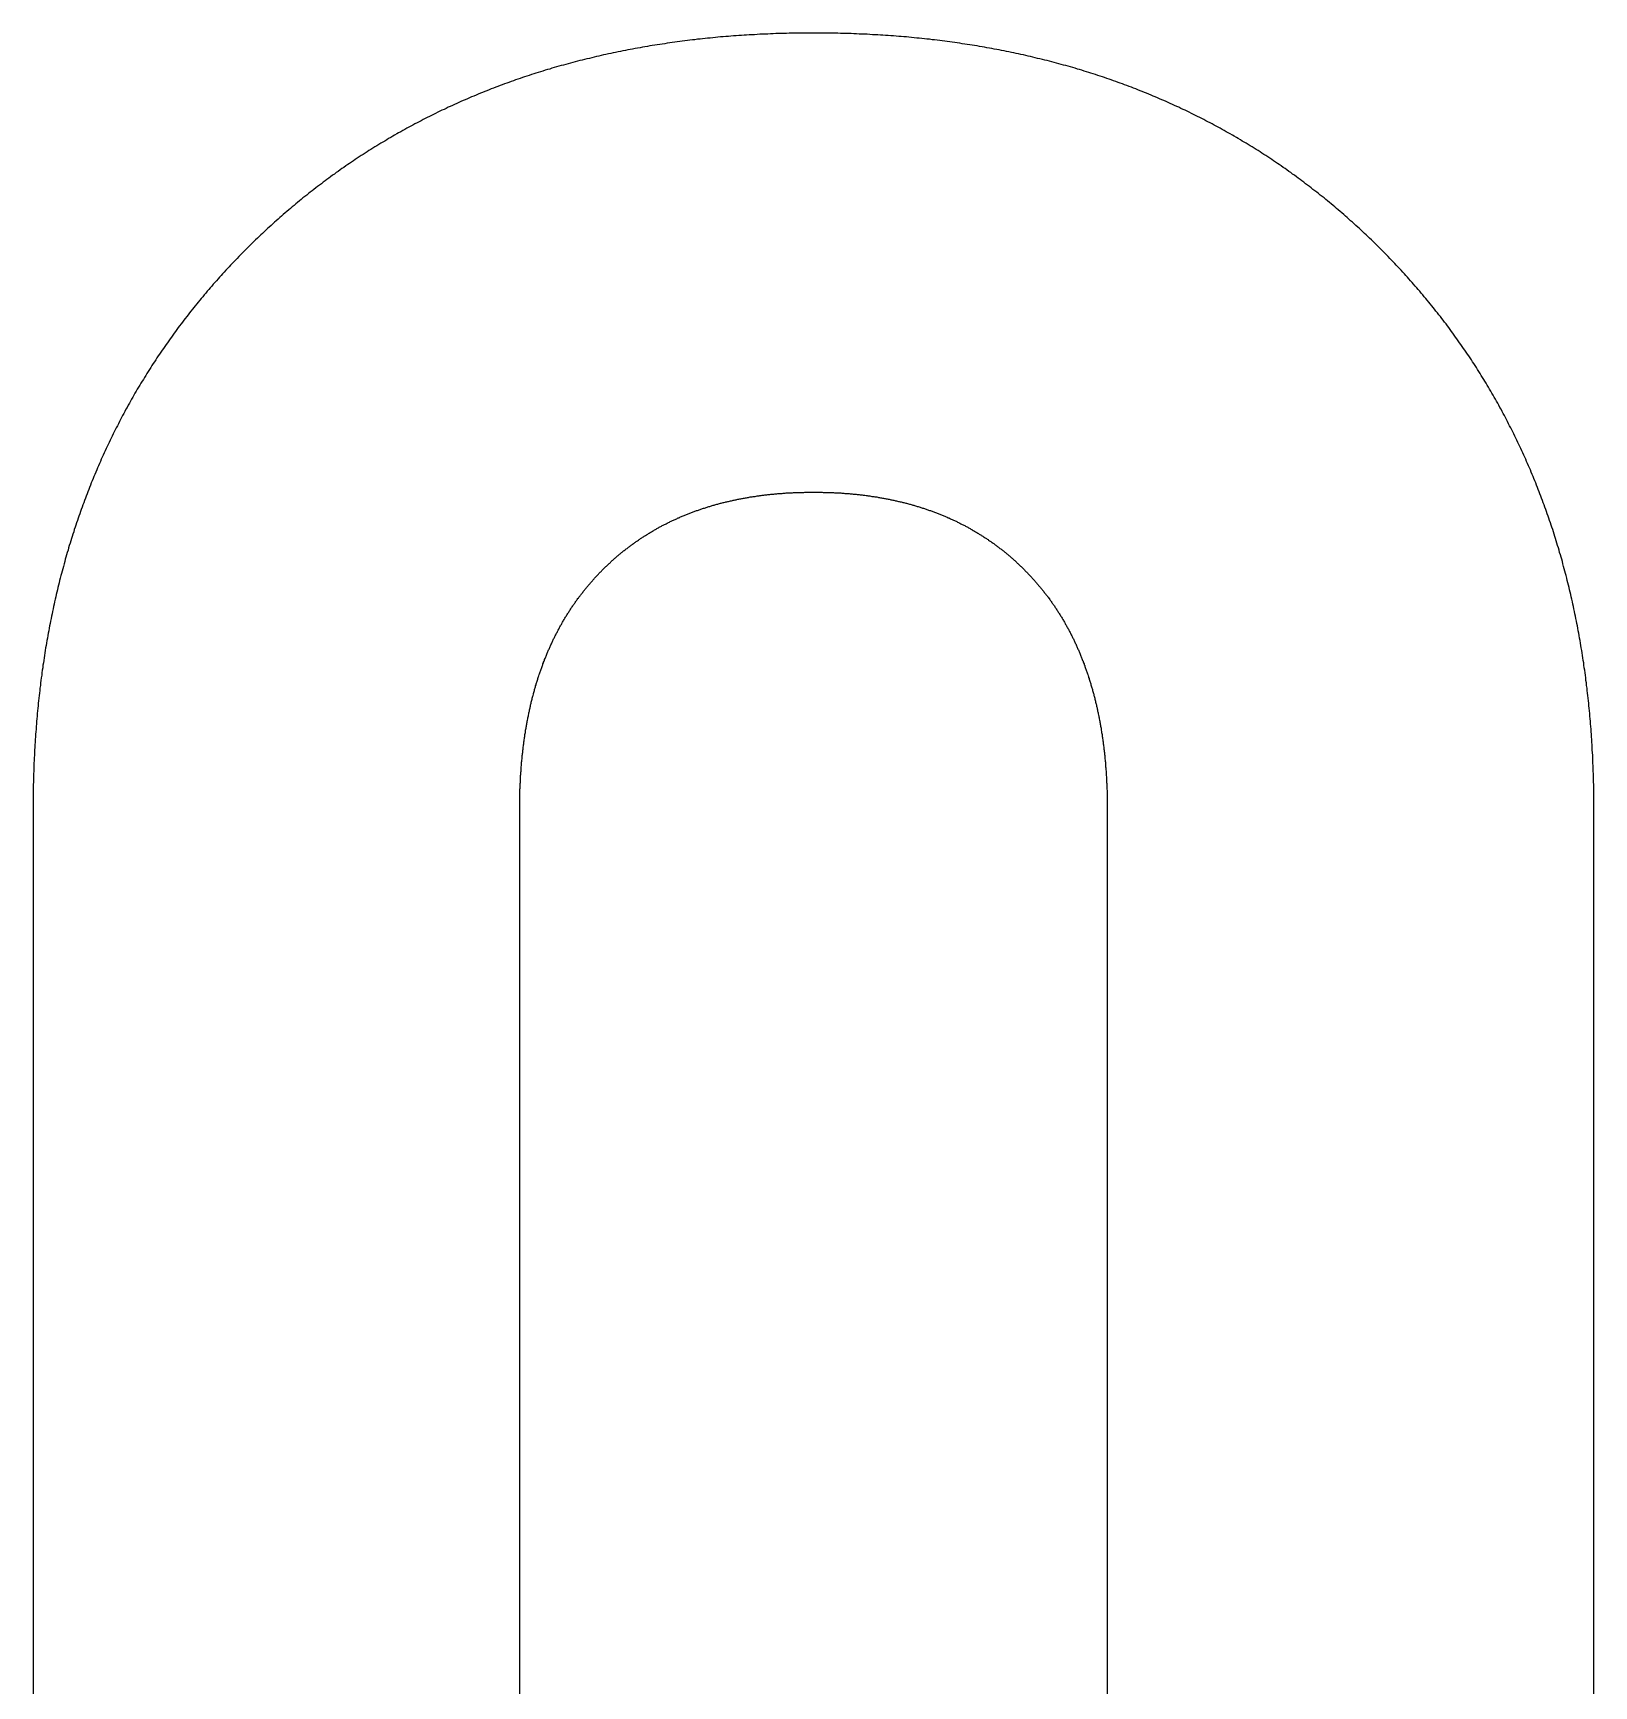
# Model space of a CAD drawing. Header units: millimetres. Extents: x -1211 to -100, y -1155 to 1320.
# Drawn here: x -246.14 to -234, y -605.46 to -592.61 of the extents above; entities that cross this region are included whole.
import ezdxf

# ---------------------------------------------------------------- set-up
doc = ezdxf.new("R2010")
doc.units = ezdxf.units.MM
doc.layers.get('0').update_dxf_attribs({"lineweight": 25, "true_color": 0xffffff})

msp = doc.modelspace()

# ---------------------------------------------------------------- linework, layer by layer
at = {"color": 5, "true_color": 0x0000ff, "flags": 128}
for points in [[(-233.995, -612.285), (-233.995, -598.642), (-233.995, -598.621), (-233.995, -598.6), (-233.995, -598.579), (-233.996, -598.558), (-233.996, -598.536), (-233.996, -598.515), (-233.996, -598.494), (-233.997, -598.473), (-233.997, -598.453), (-233.998, -598.432), (-233.998, -598.411), (-233.999, -598.39), (-233.999, -598.369), (-234, -598.348), (-234.001, -598.328), (-234.002, -598.307), (-234.003, -598.286), (-234.003, -598.266), (-234.004, -598.245), (-234.005, -598.224), (-234.006, -598.204), (-234.008, -598.183), (-234.009, -598.163), (-234.01, -598.142), (-234.011, -598.122), (-234.012, -598.102), (-234.014, -598.081), (-234.015, -598.061), (-234.017, -598.041), (-234.018, -598.02), (-234.02, -598), (-234.021, -597.98), (-234.023, -597.96), (-234.025, -597.94), (-234.027, -597.92), (-234.028, -597.9), (-234.03, -597.879), (-234.032, -597.859), (-234.034, -597.84), (-234.036, -597.82), (-234.038, -597.8), (-234.04, -597.78), (-234.043, -597.76), (-234.045, -597.74), (-234.047, -597.72), (-234.049, -597.701), (-234.052, -597.681), (-234.054, -597.661), (-234.057, -597.642), (-234.059, -597.622), (-234.062, -597.602), (-234.064, -597.583), (-234.067, -597.563), (-234.07, -597.544), (-234.073, -597.524), (-234.075, -597.505), (-234.078, -597.486), (-234.081, -597.466), (-234.084, -597.447), (-234.087, -597.428), (-234.09, -597.408), (-234.094, -597.389), (-234.097, -597.37), (-234.1, -597.351), (-234.103, -597.332), (-234.107, -597.313), (-234.11, -597.293), (-234.114, -597.274), (-234.117, -597.255), (-234.121, -597.236), (-234.124, -597.218), (-234.128, -597.199), (-234.132, -597.18), (-234.135, -597.161), (-234.139, -597.142), (-234.143, -597.123), (-234.147, -597.105), (-234.151, -597.086), (-234.155, -597.067), (-234.159, -597.049), (-234.163, -597.03), (-234.167, -597.011), (-234.172, -596.993), (-234.176, -596.974), (-234.18, -596.956), (-234.185, -596.937), (-234.189, -596.919), (-234.194, -596.9), (-234.198, -596.882), (-234.203, -596.864), (-234.207, -596.846), (-234.212, -596.827), (-234.217, -596.809), (-234.221, -596.791), (-234.226, -596.773), (-234.231, -596.755), (-234.236, -596.736), (-234.241, -596.718), (-234.246, -596.7), (-234.251, -596.682), (-234.256, -596.664), (-234.262, -596.646), (-234.267, -596.628), (-234.272, -596.611), (-234.278, -596.593), (-234.283, -596.575), (-234.288, -596.557), (-234.294, -596.539), (-234.299, -596.522), (-234.305, -596.504), (-234.311, -596.486), (-234.316, -596.469), (-234.322, -596.451), (-234.328, -596.434), (-234.334, -596.416), (-234.34, -596.399), (-234.346, -596.381), (-234.352, -596.364), (-234.358, -596.346), (-234.364, -596.329), (-234.37, -596.312), (-234.376, -596.294), (-234.383, -596.277), (-234.389, -596.26), (-234.395, -596.243), (-234.402, -596.225), (-234.408, -596.208), (-234.415, -596.191), (-234.421, -596.174), (-234.428, -596.157), (-234.435, -596.14), (-234.441, -596.123), (-234.448, -596.106), (-234.455, -596.089), (-234.462, -596.072), (-234.469, -596.055), (-234.476, -596.039), (-234.483, -596.022), (-234.49, -596.005), (-234.497, -595.988), (-234.504, -595.972), (-234.512, -595.955), (-234.519, -595.938), (-234.526, -595.922), (-234.534, -595.905), (-234.541, -595.889), (-234.549, -595.872), (-234.556, -595.856), (-234.564, -595.839), (-234.571, -595.823), (-234.579, -595.807), (-234.587, -595.79), (-234.595, -595.774), (-234.603, -595.758), (-234.611, -595.741), (-234.618, -595.725), (-234.627, -595.709), (-234.635, -595.693), (-234.643, -595.677), (-234.651, -595.661), (-234.659, -595.645), (-234.667, -595.629), (-234.676, -595.613), (-234.684, -595.597), (-234.692, -595.581), (-234.701, -595.565), (-234.709, -595.549), (-234.718, -595.533), (-234.727, -595.518), (-234.735, -595.502), (-234.744, -595.486), (-234.753, -595.47), (-234.762, -595.455), (-234.771, -595.439), (-234.78, -595.423), (-234.789, -595.408), (-234.798, -595.392), (-234.807, -595.377), (-234.816, -595.361), (-234.825, -595.346), (-234.834, -595.331), (-234.844, -595.315), (-234.853, -595.3), (-234.862, -595.285), (-234.872, -595.269), (-234.881, -595.254), (-234.891, -595.239), (-234.9, -595.224), (-234.91, -595.209), (-234.92, -595.193), (-234.93, -595.178), (-234.939, -595.163), (-234.949, -595.148), (-234.959, -595.133), (-234.969, -595.118), (-234.979, -595.103), (-234.989, -595.089), (-234.999, -595.074), (-235.009, -595.059), (-235.02, -595.044), (-235.03, -595.029), (-235.04, -595.015), (-235.051, -595), (-235.061, -594.985), (-235.072, -594.971), (-235.082, -594.956), (-235.093, -594.941), (-235.103, -594.927), (-235.114, -594.912), (-235.125, -594.898), (-235.135, -594.883), (-235.146, -594.869), (-235.157, -594.855), (-235.168, -594.84), (-235.179, -594.826), (-235.19, -594.812), (-235.201, -594.798), (-235.212, -594.783), (-235.224, -594.769), (-235.235, -594.755), (-235.246, -594.741), (-235.257, -594.727), (-235.269, -594.713), (-235.28, -594.699), (-235.292, -594.685), (-235.303, -594.671), (-235.315, -594.657), (-235.327, -594.643), (-235.338, -594.629), (-235.35, -594.615), (-235.362, -594.601), (-235.374, -594.588), (-235.386, -594.574), (-235.398, -594.56), (-235.41, -594.547), (-235.422, -594.533), (-235.434, -594.519), (-235.446, -594.506), (-235.458, -594.492), (-235.47, -594.479), (-235.483, -594.465), (-235.495, -594.452), (-235.508, -594.438), (-235.52, -594.425), (-235.533, -594.412), (-235.545, -594.398), (-235.558, -594.385), (-235.57, -594.372), (-235.583, -594.359), (-235.596, -594.345), (-235.609, -594.332), (-235.622, -594.319), (-235.635, -594.306), (-235.648, -594.293), (-235.661, -594.28), (-235.674, -594.267), (-235.687, -594.254), (-235.7, -594.241), (-235.713, -594.228), (-235.726, -594.216), (-235.74, -594.203), (-235.753, -594.19), (-235.766, -594.177), (-235.78, -594.165), (-235.793, -594.152), (-235.806, -594.14), (-235.82, -594.127), (-235.833, -594.115), (-235.847, -594.103), (-235.86, -594.09), (-235.874, -594.078), (-235.888, -594.066), (-235.901, -594.054), (-235.915, -594.042), (-235.929, -594.03), (-235.942, -594.018), (-235.956, -594.006), (-235.97, -593.994), (-235.984, -593.982), (-235.998, -593.97), (-236.011, -593.959), (-236.025, -593.947), (-236.039, -593.935), (-236.053, -593.924), (-236.067, -593.912), (-236.081, -593.901), (-236.095, -593.889), (-236.11, -593.878), (-236.124, -593.867), (-236.138, -593.855), (-236.152, -593.844), (-236.166, -593.833), (-236.181, -593.822), (-236.195, -593.811), (-236.209, -593.8), (-236.224, -593.789), (-236.238, -593.778), (-236.252, -593.767), (-236.267, -593.756), (-236.281, -593.745), (-236.296, -593.735), (-236.31, -593.724), (-236.325, -593.713), (-236.34, -593.703), (-236.354, -593.692), (-236.369, -593.682), (-236.384, -593.671), (-236.398, -593.661), (-236.413, -593.651), (-236.428, -593.64), (-236.443, -593.63), (-236.458, -593.62), (-236.473, -593.61), (-236.488, -593.6), (-236.502, -593.59), (-236.517, -593.58), (-236.532, -593.57), (-236.548, -593.56), (-236.563, -593.55), (-236.578, -593.541), (-236.593, -593.531), (-236.608, -593.521), (-236.623, -593.512), (-236.639, -593.502), (-236.654, -593.492), (-236.669, -593.483), (-236.684, -593.474), (-236.7, -593.464), (-236.715, -593.455), (-236.731, -593.446), (-236.746, -593.437), (-236.762, -593.427), (-236.777, -593.418), (-236.793, -593.409), (-236.808, -593.4), (-236.824, -593.391), (-236.84, -593.382), (-236.855, -593.374), (-236.871, -593.365), (-236.887, -593.356), (-236.903, -593.347), (-236.918, -593.339), (-236.934, -593.33), (-236.95, -593.322), (-236.966, -593.313), (-236.982, -593.305), (-236.998, -593.296), (-237.014, -593.288), (-237.03, -593.28), (-237.046, -593.271), (-237.062, -593.263), (-237.078, -593.255), (-237.094, -593.247), (-237.111, -593.239), (-237.127, -593.231), (-237.143, -593.223), (-237.159, -593.215), (-237.176, -593.207), (-237.192, -593.2), (-237.209, -593.192), (-237.225, -593.184), (-237.241, -593.177), (-237.258, -593.169), (-237.274, -593.161), (-237.291, -593.154), (-237.307, -593.147), (-237.324, -593.139), (-237.341, -593.132), (-237.357, -593.125), (-237.374, -593.117), (-237.391, -593.11), (-237.408, -593.103), (-237.424, -593.096), (-237.441, -593.089), (-237.458, -593.082), (-237.475, -593.075), (-237.492, -593.068), (-237.509, -593.061), (-237.526, -593.055), (-237.543, -593.048), (-237.56, -593.041), (-237.577, -593.035), (-237.594, -593.028), (-237.611, -593.022), (-237.628, -593.015), (-237.646, -593.009), (-237.663, -593.002), (-237.68, -592.996), (-237.697, -592.99), (-237.715, -592.984), (-237.732, -592.977), (-237.75, -592.971), (-237.767, -592.965), (-237.784, -592.959), (-237.802, -592.953), (-237.819, -592.947), (-237.837, -592.941), (-237.855, -592.936), (-237.872, -592.93), (-237.89, -592.924), (-237.908, -592.919), (-237.925, -592.913), (-237.943, -592.907), (-237.961, -592.902), (-237.979, -592.896), (-237.996, -592.891), (-238.014, -592.886), (-238.032, -592.88), (-238.05, -592.875), (-238.068, -592.87), (-238.086, -592.865), (-238.104, -592.86), (-238.122, -592.855), (-238.14, -592.85), (-238.158, -592.845), (-238.177, -592.84), (-238.195, -592.835), (-238.213, -592.83), (-238.231, -592.826), (-238.249, -592.821), (-238.268, -592.816), (-238.286, -592.812), (-238.305, -592.807), (-238.323, -592.803), (-238.341, -592.798), (-238.36, -592.794), (-238.378, -592.789), (-238.397, -592.785), (-238.415, -592.781), (-238.434, -592.777), (-238.453, -592.773), (-238.471, -592.769), (-238.49, -592.765), (-238.509, -592.761), (-238.527, -592.757), (-238.546, -592.753), (-238.565, -592.749), (-238.584, -592.745), (-238.603, -592.741), (-238.622, -592.738), (-238.641, -592.734), (-238.66, -592.731), (-238.679, -592.727), (-238.698, -592.724), (-238.717, -592.72), (-238.736, -592.717), (-238.755, -592.713), (-238.774, -592.71), (-238.793, -592.707), (-238.813, -592.704), (-238.832, -592.701), (-238.851, -592.698), (-238.87, -592.695), (-238.89, -592.692), (-238.909, -592.689), (-238.929, -592.686), (-238.948, -592.683), (-238.968, -592.68), (-238.987, -592.678), (-239.007, -592.675), (-239.026, -592.672), (-239.046, -592.67), (-239.065, -592.667), (-239.085, -592.665), (-239.105, -592.662), (-239.125, -592.66), (-239.144, -592.658), (-239.164, -592.655), (-239.184, -592.653), (-239.204, -592.651), (-239.224, -592.649), (-239.244, -592.647), (-239.264, -592.645), (-239.284, -592.643), (-239.304, -592.641), (-239.324, -592.639), (-239.344, -592.637), (-239.364, -592.636), (-239.384, -592.634), (-239.404, -592.632), (-239.424, -592.631), (-239.445, -592.629), (-239.465, -592.628), (-239.485, -592.626), (-239.506, -592.625), (-239.526, -592.623), (-239.546, -592.622), (-239.567, -592.621), (-239.587, -592.62), (-239.608, -592.619), (-239.628, -592.618), (-239.649, -592.616), (-239.669, -592.616), (-239.69, -592.615), (-239.711, -592.614), (-239.731, -592.613), (-239.752, -592.612), (-239.773, -592.611), (-239.794, -592.611), (-239.814, -592.61), (-239.835, -592.609), (-239.856, -592.609), (-239.877, -592.608), (-239.898, -592.608), (-239.919, -592.608), (-239.94, -592.607), (-239.961, -592.607), (-239.982, -592.607), (-240.003, -592.607), (-240.024, -592.606), (-240.045, -592.606), (-240.067, -592.606), (-240.088, -592.606), (-240.109, -592.606), (-240.13, -592.607), (-240.151, -592.607), (-240.172, -592.607), (-240.193, -592.607), (-240.214, -592.608), (-240.235, -592.608), (-240.256, -592.608), (-240.277, -592.609), (-240.298, -592.609), (-240.319, -592.61), (-240.34, -592.611), (-240.36, -592.611), (-240.381, -592.612), (-240.402, -592.613), (-240.423, -592.614), (-240.443, -592.615), (-240.464, -592.616), (-240.484, -592.616), (-240.505, -592.618), (-240.525, -592.619), (-240.546, -592.62), (-240.566, -592.621), (-240.587, -592.622), (-240.607, -592.623), (-240.628, -592.625), (-240.648, -592.626), (-240.668, -592.628), (-240.689, -592.629), (-240.709, -592.631), (-240.729, -592.632), (-240.749, -592.634), (-240.769, -592.636), (-240.789, -592.637), (-240.81, -592.639), (-240.83, -592.641), (-240.85, -592.643), (-240.87, -592.645), (-240.89, -592.647), (-240.909, -592.649), (-240.929, -592.651), (-240.949, -592.653), (-240.969, -592.655), (-240.989, -592.658), (-241.009, -592.66), (-241.028, -592.662), (-241.048, -592.665), (-241.068, -592.667), (-241.087, -592.67), (-241.107, -592.672), (-241.127, -592.675), (-241.146, -592.678), (-241.166, -592.68), (-241.185, -592.683), (-241.205, -592.686), (-241.224, -592.689), (-241.243, -592.692), (-241.263, -592.695), (-241.282, -592.698), (-241.301, -592.701), (-241.321, -592.704), (-241.34, -592.707), (-241.359, -592.71), (-241.378, -592.713), (-241.397, -592.717), (-241.416, -592.72), (-241.435, -592.724), (-241.455, -592.727), (-241.474, -592.731), (-241.493, -592.734), (-241.511, -592.738), (-241.53, -592.741), (-241.549, -592.745), (-241.568, -592.749), (-241.587, -592.753), (-241.606, -592.757), (-241.624, -592.761), (-241.643, -592.765), (-241.662, -592.769), (-241.681, -592.773), (-241.699, -592.777), (-241.718, -592.781), (-241.736, -592.785), (-241.755, -592.789), (-241.773, -592.794), (-241.792, -592.798), (-241.81, -592.803), (-241.829, -592.807), (-241.847, -592.812), (-241.865, -592.816), (-241.884, -592.821), (-241.902, -592.826), (-241.92, -592.83), (-241.938, -592.835), (-241.957, -592.84), (-241.975, -592.845), (-241.993, -592.85), (-242.011, -592.855), (-242.029, -592.86), (-242.047, -592.865), (-242.065, -592.87), (-242.083, -592.875), (-242.101, -592.88), (-242.119, -592.886), (-242.137, -592.891), (-242.155, -592.896), (-242.172, -592.902), (-242.19, -592.907), (-242.208, -592.913), (-242.226, -592.919), (-242.243, -592.924), (-242.261, -592.93), (-242.279, -592.936), (-242.296, -592.941), (-242.314, -592.947), (-242.331, -592.953), (-242.349, -592.959), (-242.366, -592.965), (-242.384, -592.971), (-242.401, -592.977), (-242.418, -592.984), (-242.436, -592.99), (-242.453, -592.996), (-242.47, -593.002), (-242.488, -593.009), (-242.505, -593.015), (-242.522, -593.022), (-242.539, -593.028), (-242.556, -593.035), (-242.573, -593.041), (-242.59, -593.048), (-242.607, -593.055), (-242.624, -593.061), (-242.641, -593.068), (-242.658, -593.075), (-242.675, -593.082), (-242.692, -593.089), (-242.709, -593.096), (-242.726, -593.103), (-242.742, -593.11), (-242.759, -593.117), (-242.776, -593.125), (-242.792, -593.132), (-242.809, -593.139), (-242.826, -593.147), (-242.842, -593.154), (-242.859, -593.161), (-242.875, -593.169), (-242.892, -593.177), (-242.908, -593.184), (-242.925, -593.192), (-242.941, -593.2), (-242.957, -593.207), (-242.974, -593.215), (-242.99, -593.223), (-243.006, -593.231), (-243.023, -593.239), (-243.039, -593.247), (-243.055, -593.255), (-243.071, -593.263), (-243.087, -593.271), (-243.103, -593.28), (-243.119, -593.288), (-243.135, -593.296), (-243.151, -593.305), (-243.167, -593.313), (-243.183, -593.322), (-243.199, -593.33), (-243.215, -593.339), (-243.231, -593.347), (-243.246, -593.356), (-243.262, -593.365), (-243.278, -593.374), (-243.294, -593.382), (-243.309, -593.391), (-243.325, -593.4), (-243.34, -593.409), (-243.356, -593.418), (-243.372, -593.427), (-243.387, -593.437), (-243.402, -593.446), (-243.418, -593.455), (-243.433, -593.464), (-243.449, -593.474), (-243.464, -593.483), (-243.479, -593.492), (-243.495, -593.502), (-243.51, -593.512), (-243.525, -593.521), (-243.54, -593.531), (-243.555, -593.541), (-243.571, -593.55), (-243.586, -593.56), (-243.601, -593.57), (-243.616, -593.58), (-243.631, -593.59), (-243.646, -593.6), (-243.661, -593.61), (-243.676, -593.62), (-243.69, -593.63), (-243.705, -593.64), (-243.72, -593.651), (-243.735, -593.661), (-243.75, -593.671), (-243.764, -593.682), (-243.779, -593.692), (-243.794, -593.703), (-243.808, -593.713), (-243.823, -593.724), (-243.837, -593.735), (-243.852, -593.745), (-243.866, -593.756), (-243.881, -593.767), (-243.895, -593.778), (-243.91, -593.789), (-243.924, -593.8), (-243.938, -593.811), (-243.953, -593.822), (-243.967, -593.833), (-243.981, -593.844), (-243.995, -593.855), (-244.009, -593.867), (-244.024, -593.878), (-244.038, -593.889), (-244.052, -593.901), (-244.066, -593.912), (-244.08, -593.924), (-244.094, -593.935), (-244.108, -593.947), (-244.122, -593.959), (-244.136, -593.97), (-244.149, -593.982), (-244.163, -593.994), (-244.177, -594.006), (-244.191, -594.018), (-244.205, -594.03), (-244.218, -594.042), (-244.232, -594.054), (-244.246, -594.066), (-244.259, -594.078), (-244.273, -594.09), (-244.286, -594.103), (-244.3, -594.115), (-244.313, -594.127), (-244.327, -594.14), (-244.34, -594.152), (-244.354, -594.165), (-244.367, -594.177), (-244.38, -594.19), (-244.393, -594.203), (-244.407, -594.216), (-244.42, -594.228), (-244.433, -594.241), (-244.446, -594.254), (-244.459, -594.267), (-244.473, -594.28), (-244.486, -594.293), (-244.499, -594.306), (-244.511, -594.319), (-244.524, -594.332), (-244.537, -594.345), (-244.55, -594.359), (-244.563, -594.372), (-244.575, -594.385), (-244.588, -594.398), (-244.601, -594.412), (-244.613, -594.425), (-244.626, -594.438), (-244.638, -594.452), (-244.65, -594.465), (-244.663, -594.479), (-244.675, -594.492), (-244.687, -594.506), (-244.699, -594.519), (-244.711, -594.533), (-244.724, -594.547), (-244.736, -594.56), (-244.748, -594.574), (-244.759, -594.588), (-244.771, -594.601), (-244.783, -594.615), (-244.795, -594.629), (-244.807, -594.643), (-244.818, -594.657), (-244.83, -594.671), (-244.841, -594.685), (-244.853, -594.699), (-244.864, -594.713), (-244.876, -594.727), (-244.887, -594.741), (-244.898, -594.755), (-244.91, -594.769), (-244.921, -594.783), (-244.932, -594.798), (-244.943, -594.812), (-244.954, -594.826), (-244.965, -594.84), (-244.976, -594.855), (-244.987, -594.869), (-244.998, -594.883), (-245.008, -594.898), (-245.019, -594.912), (-245.03, -594.927), (-245.041, -594.941), (-245.051, -594.956), (-245.062, -594.971), (-245.072, -594.985), (-245.083, -595), (-245.093, -595.015), (-245.103, -595.029), (-245.114, -595.044), (-245.124, -595.059), (-245.134, -595.074), (-245.144, -595.089), (-245.154, -595.103), (-245.164, -595.118), (-245.174, -595.133), (-245.184, -595.148), (-245.194, -595.163), (-245.204, -595.178), (-245.213, -595.193), (-245.223, -595.209), (-245.233, -595.224), (-245.242, -595.239), (-245.252, -595.254), (-245.261, -595.269), (-245.271, -595.285), (-245.28, -595.3), (-245.29, -595.315), (-245.299, -595.331), (-245.308, -595.346), (-245.317, -595.361), (-245.327, -595.377), (-245.336, -595.392), (-245.345, -595.408), (-245.354, -595.423), (-245.363, -595.439), (-245.371, -595.455), (-245.38, -595.47), (-245.389, -595.486), (-245.398, -595.502), (-245.406, -595.518), (-245.415, -595.533), (-245.424, -595.549), (-245.432, -595.565), (-245.441, -595.581), (-245.449, -595.597), (-245.458, -595.613), (-245.466, -595.629), (-245.474, -595.645), (-245.482, -595.661), (-245.491, -595.677), (-245.499, -595.693), (-245.507, -595.709), (-245.515, -595.725), (-245.523, -595.741), (-245.531, -595.758), (-245.538, -595.774), (-245.546, -595.79), (-245.554, -595.807), (-245.562, -595.823), (-245.569, -595.839), (-245.577, -595.856), (-245.585, -595.872), (-245.592, -595.889), (-245.6, -595.905), (-245.607, -595.922), (-245.614, -595.938), (-245.622, -595.955), (-245.629, -595.972), (-245.636, -595.988), (-245.643, -596.005), (-245.65, -596.022), (-245.657, -596.039), (-245.664, -596.055), (-245.671, -596.072), (-245.678, -596.089), (-245.685, -596.106), (-245.692, -596.123), (-245.698, -596.14), (-245.705, -596.157), (-245.712, -596.174), (-245.718, -596.191), (-245.725, -596.208), (-245.731, -596.225), (-245.738, -596.243), (-245.744, -596.26), (-245.751, -596.277), (-245.757, -596.294), (-245.763, -596.312), (-245.769, -596.329), (-245.775, -596.346), (-245.781, -596.364), (-245.787, -596.381), (-245.793, -596.399), (-245.799, -596.416), (-245.805, -596.434), (-245.811, -596.451), (-245.817, -596.469), (-245.822, -596.486), (-245.828, -596.504), (-245.834, -596.522), (-245.839, -596.539), (-245.845, -596.557), (-245.85, -596.575), (-245.856, -596.593), (-245.861, -596.611), (-245.866, -596.628), (-245.872, -596.646), (-245.877, -596.664), (-245.882, -596.682), (-245.887, -596.7), (-245.892, -596.718), (-245.897, -596.736), (-245.902, -596.755), (-245.907, -596.773), (-245.912, -596.791), (-245.916, -596.809), (-245.921, -596.827), (-245.926, -596.846), (-245.931, -596.864), (-245.935, -596.882), (-245.94, -596.9), (-245.944, -596.919), (-245.949, -596.937), (-245.953, -596.956), (-245.957, -596.974), (-245.962, -596.993), (-245.966, -597.011), (-245.97, -597.03), (-245.974, -597.049), (-245.978, -597.067), (-245.982, -597.086), (-245.986, -597.105), (-245.99, -597.123), (-245.994, -597.142), (-245.998, -597.161), (-246.002, -597.18), (-246.005, -597.199), (-246.009, -597.218), (-246.013, -597.236), (-246.016, -597.255), (-246.02, -597.274), (-246.023, -597.293), (-246.026, -597.313), (-246.03, -597.332), (-246.033, -597.351), (-246.036, -597.37), (-246.04, -597.389), (-246.043, -597.408), (-246.046, -597.428), (-246.049, -597.447), (-246.052, -597.466), (-246.055, -597.486), (-246.058, -597.505), (-246.061, -597.524), (-246.063, -597.544), (-246.066, -597.563), (-246.069, -597.583), (-246.071, -597.602), (-246.074, -597.622), (-246.077, -597.642), (-246.079, -597.661), (-246.081, -597.681), (-246.084, -597.701), (-246.086, -597.72), (-246.088, -597.74), (-246.091, -597.76), (-246.093, -597.78), (-246.095, -597.8), (-246.097, -597.82), (-246.099, -597.84), (-246.101, -597.859), (-246.103, -597.879), (-246.105, -597.9), (-246.107, -597.92), (-246.108, -597.94), (-246.11, -597.96), (-246.112, -597.98), (-246.113, -598), (-246.115, -598.02), (-246.116, -598.041), (-246.118, -598.061), (-246.119, -598.081), (-246.121, -598.102), (-246.122, -598.122), (-246.123, -598.142), (-246.124, -598.163), (-246.126, -598.183), (-246.127, -598.204), (-246.128, -598.224), (-246.129, -598.245), (-246.13, -598.266), (-246.131, -598.286), (-246.131, -598.307), (-246.132, -598.328), (-246.133, -598.348), (-246.134, -598.369), (-246.134, -598.39), (-246.135, -598.411), (-246.135, -598.432), (-246.136, -598.453), (-246.136, -598.473), (-246.137, -598.494), (-246.137, -598.515), (-246.137, -598.536), (-246.138, -598.558), (-246.138, -598.579), (-246.138, -598.6), (-246.138, -598.621), (-246.138, -598.642), (-246.138, -612.285)], [(-242.352, -612.285), (-242.352, -598.642), (-242.352, -598.633), (-242.352, -598.624), (-242.352, -598.615), (-242.352, -598.605), (-242.352, -598.596), (-242.352, -598.587), (-242.352, -598.578), (-242.352, -598.569), (-242.352, -598.56), (-242.351, -598.551), (-242.351, -598.542), (-242.351, -598.533), (-242.351, -598.524), (-242.35, -598.515), (-242.35, -598.506), (-242.35, -598.497), (-242.35, -598.488), (-242.349, -598.479), (-242.349, -598.47), (-242.349, -598.461), (-242.348, -598.452), (-242.348, -598.443), (-242.347, -598.435), (-242.347, -598.426), (-242.347, -598.417), (-242.346, -598.408), (-242.346, -598.399), (-242.345, -598.391), (-242.345, -598.382), (-242.344, -598.373), (-242.343, -598.364), (-242.343, -598.356), (-242.342, -598.347), (-242.342, -598.338), (-242.341, -598.33), (-242.34, -598.321), (-242.34, -598.313), (-242.339, -598.304), (-242.338, -598.295), (-242.337, -598.287), (-242.337, -598.278), (-242.336, -598.27), (-242.335, -598.261), (-242.334, -598.253), (-242.334, -598.244), (-242.333, -598.236), (-242.332, -598.227), (-242.331, -598.219), (-242.33, -598.211), (-242.329, -598.202), (-242.328, -598.194), (-242.327, -598.185), (-242.326, -598.177), (-242.325, -598.169), (-242.324, -598.16), (-242.323, -598.152), (-242.322, -598.144), (-242.321, -598.136), (-242.32, -598.127), (-242.319, -598.119), (-242.318, -598.111), (-242.317, -598.103), (-242.316, -598.094), (-242.314, -598.086), (-242.313, -598.078), (-242.312, -598.07), (-242.311, -598.062), (-242.309, -598.054), (-242.308, -598.046), (-242.307, -598.038), (-242.306, -598.03), (-242.304, -598.022), (-242.303, -598.013), (-242.302, -598.005), (-242.3, -597.997), (-242.299, -597.99), (-242.297, -597.982), (-242.296, -597.974), (-242.294, -597.966), (-242.293, -597.958), (-242.292, -597.95), (-242.29, -597.942), (-242.288, -597.934), (-242.287, -597.926), (-242.285, -597.918), (-242.284, -597.911), (-242.282, -597.903), (-242.281, -597.895), (-242.279, -597.887), (-242.277, -597.88), (-242.276, -597.872), (-242.274, -597.864), (-242.272, -597.856), (-242.27, -597.849), (-242.269, -597.841), (-242.267, -597.833), (-242.265, -597.826), (-242.263, -597.818), (-242.262, -597.811), (-242.26, -597.803), (-242.258, -597.795), (-242.256, -597.788), (-242.254, -597.78), (-242.252, -597.773), (-242.25, -597.765), (-242.248, -597.758), (-242.246, -597.75), (-242.244, -597.743), (-242.242, -597.736), (-242.24, -597.728), (-242.238, -597.721), (-242.236, -597.713), (-242.234, -597.706), (-242.232, -597.699), (-242.23, -597.691), (-242.228, -597.684), (-242.225, -597.677), (-242.223, -597.669), (-242.221, -597.662), (-242.219, -597.655), (-242.217, -597.648), (-242.214, -597.64), (-242.212, -597.633), (-242.21, -597.626), (-242.208, -597.619), (-242.205, -597.612), (-242.203, -597.605), (-242.201, -597.597), (-242.198, -597.59), (-242.196, -597.583), (-242.193, -597.576), (-242.191, -597.569), (-242.188, -597.562), (-242.186, -597.555), (-242.183, -597.548), (-242.181, -597.541), (-242.178, -597.534), (-242.176, -597.527), (-242.173, -597.52), (-242.171, -597.513), (-242.168, -597.506), (-242.166, -597.499), (-242.163, -597.493), (-242.16, -597.486), (-242.158, -597.479), (-242.155, -597.472), (-242.152, -597.465), (-242.149, -597.458), (-242.147, -597.452), (-242.144, -597.445), (-242.141, -597.438), (-242.138, -597.431), (-242.135, -597.425), (-242.133, -597.418), (-242.13, -597.411), (-242.127, -597.405), (-242.124, -597.398), (-242.121, -597.391), (-242.118, -597.385), (-242.115, -597.378), (-242.112, -597.372), (-242.109, -597.365), (-242.106, -597.358), (-242.103, -597.352), (-242.1, -597.345), (-242.097, -597.339), (-242.094, -597.332), (-242.091, -597.326), (-242.088, -597.319), (-242.085, -597.313), (-242.081, -597.307), (-242.078, -597.3), (-242.075, -597.294), (-242.072, -597.287), (-242.069, -597.281), (-242.065, -597.275), (-242.062, -597.268), (-242.059, -597.262), (-242.055, -597.256), (-242.052, -597.25), (-242.049, -597.243), (-242.045, -597.237), (-242.042, -597.231), (-242.039, -597.225), (-242.035, -597.218), (-242.032, -597.212), (-242.028, -597.206), (-242.025, -597.2), (-242.021, -597.194), (-242.018, -597.188), (-242.014, -597.182), (-242.011, -597.176), (-242.007, -597.169), (-242.004, -597.163), (-242, -597.157), (-241.996, -597.151), (-241.993, -597.145), (-241.989, -597.139), (-241.985, -597.133), (-241.982, -597.128), (-241.978, -597.122), (-241.974, -597.116), (-241.971, -597.11), (-241.967, -597.104), (-241.963, -597.098), (-241.959, -597.092), (-241.955, -597.086), (-241.952, -597.081), (-241.948, -597.075), (-241.944, -597.069), (-241.94, -597.063), (-241.936, -597.057), (-241.932, -597.052), (-241.928, -597.046), (-241.924, -597.04), (-241.92, -597.035), (-241.916, -597.029), (-241.912, -597.023), (-241.908, -597.018), (-241.904, -597.012), (-241.9, -597.006), (-241.896, -597.001), (-241.892, -596.995), (-241.887, -596.99), (-241.883, -596.984), (-241.879, -596.979), (-241.875, -596.973), (-241.871, -596.968), (-241.866, -596.962), (-241.862, -596.957), (-241.858, -596.951), (-241.854, -596.946), (-241.849, -596.94), (-241.845, -596.935), (-241.841, -596.93), (-241.836, -596.924), (-241.832, -596.919), (-241.828, -596.914), (-241.823, -596.908), (-241.819, -596.903), (-241.814, -596.898), (-241.81, -596.893), (-241.805, -596.887), (-241.801, -596.882), (-241.796, -596.877), (-241.792, -596.872), (-241.787, -596.867), (-241.783, -596.861), (-241.778, -596.856), (-241.773, -596.851), (-241.769, -596.846), (-241.764, -596.841), (-241.759, -596.836), (-241.755, -596.831), (-241.75, -596.826), (-241.745, -596.821), (-241.74, -596.816), (-241.736, -596.811), (-241.731, -596.806), (-241.726, -596.801), (-241.721, -596.796), (-241.716, -596.791), (-241.712, -596.786), (-241.707, -596.781), (-241.702, -596.776), (-241.697, -596.771), (-241.692, -596.767), (-241.687, -596.762), (-241.682, -596.757), (-241.677, -596.752), (-241.672, -596.748), (-241.667, -596.743), (-241.662, -596.738), (-241.657, -596.733), (-241.652, -596.729), (-241.647, -596.724), (-241.642, -596.72), (-241.637, -596.715), (-241.632, -596.71), (-241.627, -596.706), (-241.622, -596.701), (-241.617, -596.697), (-241.612, -596.692), (-241.607, -596.688), (-241.602, -596.683), (-241.596, -596.679), (-241.591, -596.674), (-241.586, -596.67), (-241.581, -596.666), (-241.576, -596.661), (-241.57, -596.657), (-241.565, -596.653), (-241.56, -596.648), (-241.555, -596.644), (-241.549, -596.64), (-241.544, -596.635), (-241.539, -596.631), (-241.533, -596.627), (-241.528, -596.623), (-241.523, -596.619), (-241.517, -596.615), (-241.512, -596.61), (-241.507, -596.606), (-241.501, -596.602), (-241.496, -596.598), (-241.49, -596.594), (-241.485, -596.59), (-241.479, -596.586), (-241.474, -596.582), (-241.468, -596.578), (-241.463, -596.574), (-241.457, -596.57), (-241.452, -596.566), (-241.446, -596.562), (-241.441, -596.558), (-241.435, -596.555), (-241.429, -596.551), (-241.424, -596.547), (-241.418, -596.543), (-241.413, -596.539), (-241.407, -596.536), (-241.401, -596.532), (-241.396, -596.528), (-241.39, -596.524), (-241.384, -596.521), (-241.378, -596.517), (-241.373, -596.514), (-241.367, -596.51), (-241.361, -596.506), (-241.355, -596.503), (-241.35, -596.499), (-241.344, -596.496), (-241.338, -596.492), (-241.332, -596.489), (-241.326, -596.485), (-241.32, -596.482), (-241.314, -596.478), (-241.309, -596.475), (-241.303, -596.471), (-241.297, -596.468), (-241.291, -596.465), (-241.285, -596.461), (-241.279, -596.458), (-241.273, -596.455), (-241.267, -596.451), (-241.261, -596.448), (-241.255, -596.445), (-241.249, -596.442), (-241.243, -596.438), (-241.237, -596.435), (-241.231, -596.432), (-241.225, -596.429), (-241.218, -596.426), (-241.212, -596.423), (-241.206, -596.42), (-241.2, -596.417), (-241.194, -596.413), (-241.188, -596.41), (-241.181, -596.407), (-241.175, -596.404), (-241.169, -596.401), (-241.163, -596.398), (-241.157, -596.396), (-241.15, -596.393), (-241.144, -596.39), (-241.138, -596.387), (-241.131, -596.384), (-241.125, -596.381), (-241.119, -596.378), (-241.112, -596.376), (-241.106, -596.373), (-241.1, -596.37), (-241.093, -596.367), (-241.087, -596.365), (-241.08, -596.362), (-241.074, -596.359), (-241.068, -596.357), (-241.061, -596.354), (-241.055, -596.351), (-241.048, -596.349), (-241.042, -596.346), (-241.035, -596.344), (-241.029, -596.341), (-241.022, -596.339), (-241.015, -596.336), (-241.009, -596.334), (-241.002, -596.331), (-240.996, -596.329), (-240.989, -596.326), (-240.982, -596.324), (-240.976, -596.321), (-240.969, -596.319), (-240.962, -596.317), (-240.956, -596.314), (-240.949, -596.312), (-240.942, -596.31), (-240.936, -596.308), (-240.929, -596.305), (-240.922, -596.303), (-240.915, -596.301), (-240.908, -596.299), (-240.902, -596.296), (-240.895, -596.294), (-240.888, -596.292), (-240.881, -596.29), (-240.874, -596.288), (-240.867, -596.286), (-240.861, -596.284), (-240.854, -596.282), (-240.847, -596.28), (-240.84, -596.278), (-240.833, -596.276), (-240.826, -596.274), (-240.819, -596.272), (-240.812, -596.27), (-240.805, -596.268), (-240.798, -596.266), (-240.791, -596.264), (-240.784, -596.263), (-240.777, -596.261), (-240.77, -596.259), (-240.763, -596.257), (-240.755, -596.255), (-240.748, -596.254), (-240.741, -596.252), (-240.734, -596.25), (-240.727, -596.249), (-240.72, -596.247), (-240.713, -596.245), (-240.705, -596.244), (-240.698, -596.242), (-240.691, -596.241), (-240.684, -596.239), (-240.676, -596.237), (-240.669, -596.236), (-240.662, -596.234), (-240.655, -596.233), (-240.647, -596.232), (-240.64, -596.23), (-240.633, -596.229), (-240.625, -596.227), (-240.618, -596.226), (-240.61, -596.224), (-240.603, -596.223), (-240.596, -596.222), (-240.588, -596.221), (-240.581, -596.219), (-240.573, -596.218), (-240.566, -596.217), (-240.558, -596.215), (-240.551, -596.214), (-240.543, -596.213), (-240.536, -596.212), (-240.528, -596.211), (-240.521, -596.21), (-240.513, -596.209), (-240.506, -596.207), (-240.498, -596.206), (-240.49, -596.205), (-240.483, -596.204), (-240.475, -596.203), (-240.467, -596.202), (-240.46, -596.201), (-240.452, -596.2), (-240.444, -596.199), (-240.437, -596.199), (-240.429, -596.198), (-240.421, -596.197), (-240.413, -596.196), (-240.406, -596.195), (-240.398, -596.194), (-240.39, -596.193), (-240.382, -596.193), (-240.374, -596.192), (-240.367, -596.191), (-240.359, -596.19), (-240.351, -596.19), (-240.343, -596.189), (-240.335, -596.188), (-240.327, -596.188), (-240.319, -596.187), (-240.311, -596.187), (-240.303, -596.186), (-240.295, -596.185), (-240.287, -596.185), (-240.279, -596.184), (-240.271, -596.184), (-240.263, -596.183), (-240.255, -596.183), (-240.247, -596.183), (-240.239, -596.182), (-240.231, -596.182), (-240.223, -596.181), (-240.215, -596.181), (-240.207, -596.181), (-240.199, -596.18), (-240.191, -596.18), (-240.182, -596.18), (-240.174, -596.179), (-240.166, -596.179), (-240.158, -596.179), (-240.15, -596.179), (-240.141, -596.179), (-240.133, -596.178), (-240.125, -596.178), (-240.117, -596.178), (-240.108, -596.178), (-240.1, -596.178), (-240.092, -596.178), (-240.083, -596.178), (-240.075, -596.178), (-240.067, -596.178), (-240.058, -596.178), (-240.05, -596.178), (-240.042, -596.178), (-240.033, -596.178), (-240.025, -596.178), (-240.017, -596.178), (-240.008, -596.178), (-240, -596.178), (-239.992, -596.179), (-239.984, -596.179), (-239.975, -596.179), (-239.967, -596.179), (-239.959, -596.179), (-239.951, -596.18), (-239.943, -596.18), (-239.934, -596.18), (-239.926, -596.181), (-239.918, -596.181), (-239.91, -596.181), (-239.902, -596.182), (-239.894, -596.182), (-239.886, -596.183), (-239.878, -596.183), (-239.87, -596.183), (-239.862, -596.184), (-239.854, -596.184), (-239.846, -596.185), (-239.838, -596.185), (-239.83, -596.186), (-239.822, -596.187), (-239.814, -596.187), (-239.806, -596.188), (-239.798, -596.188), (-239.79, -596.189), (-239.782, -596.19), (-239.774, -596.19), (-239.767, -596.191), (-239.759, -596.192), (-239.751, -596.193), (-239.743, -596.193), (-239.735, -596.194), (-239.728, -596.195), (-239.72, -596.196), (-239.712, -596.197), (-239.704, -596.198), (-239.697, -596.199), (-239.689, -596.199), (-239.681, -596.2), (-239.673, -596.201), (-239.666, -596.202), (-239.658, -596.203), (-239.65, -596.204), (-239.643, -596.205), (-239.635, -596.206), (-239.628, -596.207), (-239.62, -596.209), (-239.612, -596.21), (-239.605, -596.211), (-239.597, -596.212), (-239.59, -596.213), (-239.582, -596.214), (-239.575, -596.215), (-239.567, -596.217), (-239.56, -596.218), (-239.552, -596.219), (-239.545, -596.221), (-239.538, -596.222), (-239.53, -596.223), (-239.523, -596.224), (-239.515, -596.226), (-239.508, -596.227), (-239.501, -596.229), (-239.493, -596.23), (-239.486, -596.232), (-239.479, -596.233), (-239.471, -596.234), (-239.464, -596.236), (-239.457, -596.237), (-239.45, -596.239), (-239.442, -596.241), (-239.435, -596.242), (-239.428, -596.244), (-239.421, -596.245), (-239.413, -596.247), (-239.406, -596.249), (-239.399, -596.25), (-239.392, -596.252), (-239.385, -596.254), (-239.378, -596.255), (-239.371, -596.257), (-239.364, -596.259), (-239.356, -596.261), (-239.349, -596.263), (-239.342, -596.264), (-239.335, -596.266), (-239.328, -596.268), (-239.321, -596.27), (-239.314, -596.272), (-239.307, -596.274), (-239.3, -596.276), (-239.293, -596.278), (-239.287, -596.28), (-239.28, -596.282), (-239.273, -596.284), (-239.266, -596.286), (-239.259, -596.288), (-239.252, -596.29), (-239.245, -596.292), (-239.238, -596.294), (-239.232, -596.296), (-239.225, -596.299), (-239.218, -596.301), (-239.211, -596.303), (-239.204, -596.305), (-239.198, -596.308), (-239.191, -596.31), (-239.184, -596.312), (-239.178, -596.314), (-239.171, -596.317), (-239.164, -596.319), (-239.157, -596.321), (-239.151, -596.324), (-239.144, -596.326), (-239.138, -596.329), (-239.131, -596.331), (-239.124, -596.334), (-239.118, -596.336), (-239.111, -596.339), (-239.105, -596.341), (-239.098, -596.344), (-239.092, -596.346), (-239.085, -596.349), (-239.079, -596.351), (-239.072, -596.354), (-239.066, -596.357), (-239.059, -596.359), (-239.053, -596.362), (-239.046, -596.365), (-239.04, -596.367), (-239.034, -596.37), (-239.027, -596.373), (-239.021, -596.376), (-239.014, -596.378), (-239.008, -596.381), (-239.002, -596.384), (-238.996, -596.387), (-238.989, -596.39), (-238.983, -596.393), (-238.977, -596.396), (-238.97, -596.398), (-238.964, -596.401), (-238.958, -596.404), (-238.952, -596.407), (-238.946, -596.41), (-238.939, -596.413), (-238.933, -596.417), (-238.927, -596.42), (-238.921, -596.423), (-238.915, -596.426), (-238.909, -596.429), (-238.903, -596.432), (-238.896, -596.435), (-238.89, -596.438), (-238.884, -596.442), (-238.878, -596.445), (-238.872, -596.448), (-238.866, -596.451), (-238.86, -596.455), (-238.854, -596.458), (-238.848, -596.461), (-238.842, -596.465), (-238.836, -596.468), (-238.831, -596.471), (-238.825, -596.475), (-238.819, -596.478), (-238.813, -596.482), (-238.807, -596.485), (-238.801, -596.489), (-238.795, -596.492), (-238.789, -596.496), (-238.784, -596.499), (-238.778, -596.503), (-238.772, -596.506), (-238.766, -596.51), (-238.761, -596.514), (-238.755, -596.517), (-238.749, -596.521), (-238.743, -596.524), (-238.738, -596.528), (-238.732, -596.532), (-238.726, -596.536), (-238.721, -596.539), (-238.715, -596.543), (-238.709, -596.547), (-238.704, -596.551), (-238.698, -596.555), (-238.693, -596.558), (-238.687, -596.562), (-238.681, -596.566), (-238.676, -596.57), (-238.67, -596.574), (-238.665, -596.578), (-238.659, -596.582), (-238.654, -596.586), (-238.648, -596.59), (-238.643, -596.594), (-238.637, -596.598), (-238.632, -596.602), (-238.627, -596.606), (-238.621, -596.61), (-238.616, -596.615), (-238.61, -596.619), (-238.605, -596.623), (-238.6, -596.627), (-238.594, -596.631), (-238.589, -596.635), (-238.584, -596.64), (-238.579, -596.644), (-238.573, -596.648), (-238.568, -596.653), (-238.563, -596.657), (-238.557, -596.661), (-238.552, -596.666), (-238.547, -596.67), (-238.542, -596.674), (-238.537, -596.679), (-238.532, -596.683), (-238.526, -596.688), (-238.521, -596.692), (-238.516, -596.697), (-238.511, -596.701), (-238.506, -596.706), (-238.501, -596.71), (-238.496, -596.715), (-238.491, -596.72), (-238.486, -596.724), (-238.481, -596.729), (-238.476, -596.733), (-238.471, -596.738), (-238.466, -596.743), (-238.461, -596.748), (-238.456, -596.752), (-238.451, -596.757), (-238.446, -596.762), (-238.441, -596.767), (-238.436, -596.771), (-238.431, -596.776), (-238.426, -596.781), (-238.422, -596.786), (-238.417, -596.791), (-238.412, -596.796), (-238.407, -596.801), (-238.402, -596.806), (-238.398, -596.811), (-238.393, -596.816), (-238.388, -596.821), (-238.383, -596.826), (-238.379, -596.831), (-238.374, -596.836), (-238.369, -596.841), (-238.365, -596.846), (-238.36, -596.851), (-238.355, -596.856), (-238.351, -596.861), (-238.346, -596.867), (-238.342, -596.872), (-238.337, -596.877), (-238.332, -596.882), (-238.328, -596.887), (-238.323, -596.893), (-238.319, -596.898), (-238.315, -596.903), (-238.31, -596.908), (-238.306, -596.914), (-238.301, -596.919), (-238.297, -596.924), (-238.293, -596.93), (-238.288, -596.935), (-238.284, -596.94), (-238.28, -596.946), (-238.275, -596.951), (-238.271, -596.957), (-238.267, -596.962), (-238.262, -596.968), (-238.258, -596.973), (-238.254, -596.979), (-238.25, -596.984), (-238.246, -596.99), (-238.242, -596.995), (-238.237, -597.001), (-238.233, -597.006), (-238.229, -597.012), (-238.225, -597.018), (-238.221, -597.023), (-238.217, -597.029), (-238.213, -597.035), (-238.209, -597.04), (-238.205, -597.046), (-238.201, -597.052), (-238.197, -597.057), (-238.193, -597.063), (-238.189, -597.069), (-238.186, -597.075), (-238.182, -597.081), (-238.178, -597.086), (-238.174, -597.092), (-238.17, -597.098), (-238.166, -597.104), (-238.163, -597.11), (-238.159, -597.116), (-238.155, -597.122), (-238.151, -597.128), (-238.148, -597.133), (-238.144, -597.139), (-238.14, -597.145), (-238.137, -597.151), (-238.133, -597.157), (-238.13, -597.163), (-238.126, -597.169), (-238.122, -597.176), (-238.119, -597.182), (-238.115, -597.188), (-238.112, -597.194), (-238.108, -597.2), (-238.105, -597.206), (-238.101, -597.212), (-238.098, -597.218), (-238.095, -597.225), (-238.091, -597.231), (-238.088, -597.237), (-238.084, -597.243), (-238.081, -597.25), (-238.078, -597.256), (-238.074, -597.262), (-238.071, -597.268), (-238.068, -597.275), (-238.065, -597.281), (-238.061, -597.287), (-238.058, -597.294), (-238.055, -597.3), (-238.052, -597.307), (-238.049, -597.313), (-238.045, -597.319), (-238.042, -597.326), (-238.039, -597.332), (-238.036, -597.339), (-238.033, -597.345), (-238.03, -597.352), (-238.027, -597.358), (-238.024, -597.365), (-238.021, -597.372), (-238.018, -597.378), (-238.015, -597.385), (-238.012, -597.391), (-238.009, -597.398), (-238.006, -597.405), (-238.003, -597.411), (-238.001, -597.418), (-237.998, -597.425), (-237.995, -597.431), (-237.992, -597.438), (-237.989, -597.445), (-237.987, -597.452), (-237.984, -597.458), (-237.981, -597.465), (-237.978, -597.472), (-237.976, -597.479), (-237.973, -597.486), (-237.97, -597.493), (-237.968, -597.499), (-237.965, -597.506), (-237.962, -597.513), (-237.96, -597.52), (-237.957, -597.527), (-237.955, -597.534), (-237.952, -597.541), (-237.95, -597.548), (-237.947, -597.555), (-237.945, -597.562), (-237.942, -597.569), (-237.94, -597.576), (-237.937, -597.583), (-237.935, -597.59), (-237.933, -597.597), (-237.93, -597.605), (-237.928, -597.612), (-237.926, -597.619), (-237.923, -597.626), (-237.921, -597.633), (-237.919, -597.64), (-237.917, -597.648), (-237.914, -597.655), (-237.912, -597.662), (-237.91, -597.669), (-237.908, -597.677), (-237.906, -597.684), (-237.903, -597.691), (-237.901, -597.699), (-237.899, -597.706), (-237.897, -597.713), (-237.895, -597.721), (-237.893, -597.728), (-237.891, -597.736), (-237.889, -597.743), (-237.887, -597.75), (-237.885, -597.758), (-237.883, -597.765), (-237.881, -597.773), (-237.879, -597.78), (-237.877, -597.788), (-237.875, -597.795), (-237.874, -597.803), (-237.872, -597.811), (-237.87, -597.818), (-237.868, -597.826), (-237.866, -597.833), (-237.864, -597.841), (-237.863, -597.849), (-237.861, -597.856), (-237.859, -597.864), (-237.858, -597.872), (-237.856, -597.88), (-237.854, -597.887), (-237.853, -597.895), (-237.851, -597.903), (-237.849, -597.911), (-237.848, -597.918), (-237.846, -597.926), (-237.845, -597.934), (-237.843, -597.942), (-237.842, -597.95), (-237.84, -597.958), (-237.839, -597.966), (-237.837, -597.974), (-237.836, -597.982), (-237.834, -597.99), (-237.833, -597.997), (-237.832, -598.005), (-237.83, -598.013), (-237.829, -598.022), (-237.828, -598.03), (-237.826, -598.038), (-237.825, -598.046), (-237.824, -598.054), (-237.822, -598.062), (-237.821, -598.07), (-237.82, -598.078), (-237.819, -598.086), (-237.818, -598.094), (-237.816, -598.103), (-237.815, -598.111), (-237.814, -598.119), (-237.813, -598.127), (-237.812, -598.136), (-237.811, -598.144), (-237.81, -598.152), (-237.809, -598.16), (-237.808, -598.169), (-237.807, -598.177), (-237.806, -598.185), (-237.805, -598.194), (-237.804, -598.202), (-237.803, -598.211), (-237.802, -598.219), (-237.801, -598.227), (-237.8, -598.236), (-237.8, -598.244), (-237.799, -598.253), (-237.798, -598.261), (-237.797, -598.27), (-237.796, -598.278), (-237.796, -598.287), (-237.795, -598.295), (-237.794, -598.304), (-237.794, -598.313), (-237.793, -598.321), (-237.792, -598.33), (-237.792, -598.338), (-237.791, -598.347), (-237.79, -598.356), (-237.79, -598.364), (-237.789, -598.373), (-237.789, -598.382), (-237.788, -598.391), (-237.788, -598.399), (-237.787, -598.408), (-237.787, -598.417), (-237.786, -598.426), (-237.786, -598.435), (-237.785, -598.443), (-237.785, -598.452), (-237.785, -598.461), (-237.784, -598.47), (-237.784, -598.479), (-237.784, -598.488), (-237.783, -598.497), (-237.783, -598.506), (-237.783, -598.515), (-237.782, -598.524), (-237.782, -598.533), (-237.782, -598.542), (-237.782, -598.551), (-237.782, -598.56), (-237.781, -598.569), (-237.781, -598.578), (-237.781, -598.587), (-237.781, -598.596), (-237.781, -598.605), (-237.781, -598.615), (-237.781, -598.624), (-237.781, -598.633), (-237.781, -598.642), (-237.781, -612.285)]]:
    msp.add_lwpolyline(points, dxfattribs=at)

doc.saveas('drawing.dxf')
